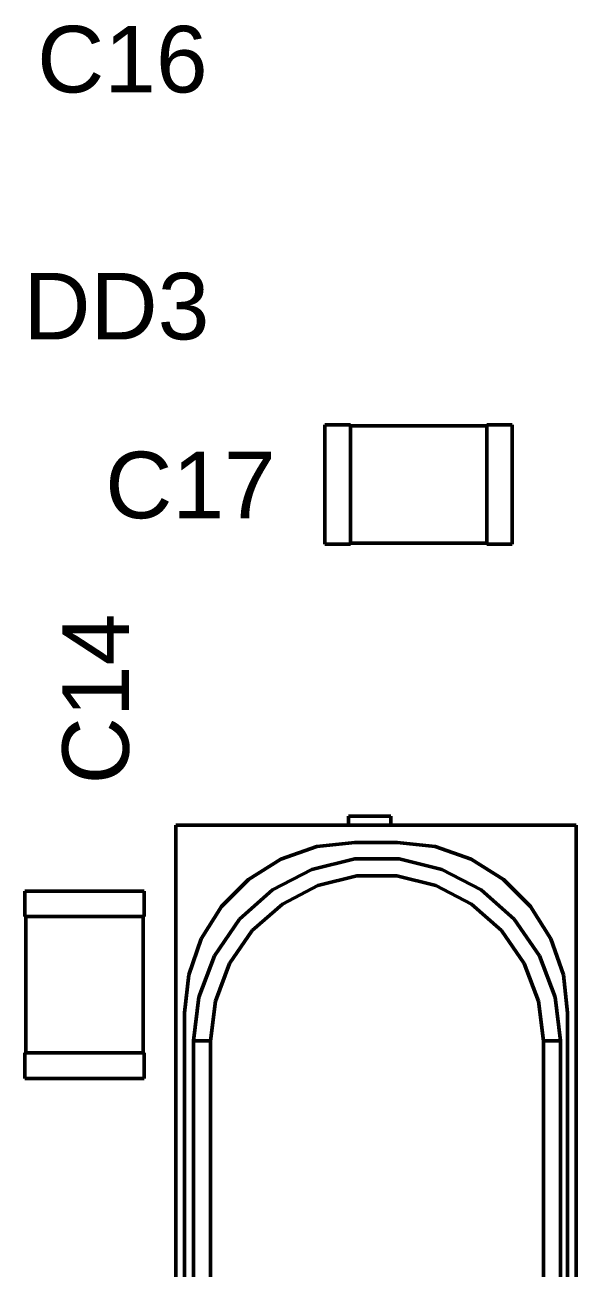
# Model space of a CAD drawing. Header units: millimetres. Extents: x 0 to 866, y 0 to 297.
# Drawn here: x 100.62 to 113.56, y 185.38 to 214.58 of the extents above; entities that cross this region are included whole.
import ezdxf

# ---------------------------------------------------------------- set-up
doc = ezdxf.new("R2010")
doc.units = ezdxf.units.MM
doc.layers.add('OSN50', color=3, linetype='Continuous', lineweight=50)
doc.layers.add('TEXT', color=1, linetype='Continuous', lineweight=30)
doc.styles.add('Arial0', font='arial.ttf', dxfattribs={"height": 1.2192})

msp = doc.modelspace()

# ---------------------------------------------------------------- linework, layer by layer
at = {"layer": 'OSN50', "color": 3}
for p, q in [((108.264, 205.184), (107.664, 205.184)), ((107.664, 205.184), (107.664, 202.384)), ((107.664, 202.384), (107.664, 205.184)), ((108.264, 205.184), (107.664, 205.184)), ((108.264, 205.184), (107.664, 205.184)), ((107.664, 205.184), (107.664, 202.384)), ((107.664, 202.384), (107.664, 205.184)), ((108.264, 205.184), (107.664, 205.184)), ((108.264, 205.164), (108.264, 205.184)), ((108.264, 205.184), (108.264, 202.384)), ((108.264, 205.164), (108.264, 205.184)), ((108.264, 205.184), (108.264, 202.384)), ((111.464, 205.164), (108.264, 205.164)), ((111.464, 205.164), (108.264, 205.164)), ((111.464, 205.164), (108.264, 205.164)), ((111.464, 205.164), (108.264, 205.164)), ((112.064, 205.184), (111.464, 205.184)), ((111.464, 205.184), (111.464, 205.164)), ((112.064, 205.184), (111.464, 205.184)), ((111.464, 202.384), (111.464, 205.184)), ((112.064, 205.184), (111.464, 205.184)), ((111.464, 205.184), (111.464, 205.164)), ((112.064, 205.184), (111.464, 205.184)), ((111.464, 202.384), (111.464, 205.184)), ((112.064, 202.384), (112.064, 205.184)), ((112.064, 202.384), (112.064, 205.184)), ((112.064, 202.384), (112.064, 205.184)), ((112.064, 202.384), (112.064, 205.184)), ((107.664, 202.384), (108.264, 202.384)), ((108.264, 202.384), (107.664, 202.384)), ((107.664, 202.384), (108.264, 202.384)), ((108.264, 202.384), (107.664, 202.384)), ((108.264, 202.384), (108.264, 202.406)), ((108.264, 202.406), (111.464, 202.406)), ((111.464, 202.406), (108.264, 202.406)), ((108.264, 202.384), (108.264, 202.406)), ((108.264, 202.406), (111.464, 202.406)), ((111.464, 202.406), (108.264, 202.406)), ((111.464, 202.406), (111.464, 202.384)), ((111.464, 202.406), (111.464, 202.384)), ((111.464, 202.384), (112.064, 202.384)), ((112.064, 202.384), (111.464, 202.384)), ((111.464, 202.384), (112.064, 202.384)), ((112.064, 202.384), (111.464, 202.384)), ((109.214, 195.998), (108.214, 195.998)), ((108.214, 195.998), (108.214, 195.784)), ((108.214, 195.998), (109.214, 195.998)), ((108.214, 195.784), (108.214, 195.998)), ((109.214, 195.998), (108.214, 195.998)), ((108.214, 195.998), (108.214, 195.784)), ((108.214, 195.998), (109.214, 195.998)), ((108.214, 195.784), (108.214, 195.998)), ((109.214, 195.784), (109.214, 195.998)), ((109.214, 195.784), (109.214, 195.998)), ((109.214, 195.784), (109.214, 195.998)), ((109.214, 195.784), (109.214, 195.998)), ((108.214, 195.784), (104.164, 195.784)), ((104.164, 195.784), (104.164, 172.984)), ((104.164, 195.784), (113.564, 195.784)), ((104.164, 172.984), (104.164, 195.784)), ((108.214, 195.784), (104.164, 195.784)), ((104.164, 195.784), (104.164, 172.984)), ((104.164, 195.784), (113.564, 195.784)), ((104.164, 172.984), (104.164, 195.784)), ((113.564, 195.784), (109.214, 195.784)), ((113.564, 195.784), (109.214, 195.784)), ((113.564, 172.984), (113.564, 195.784)), ((113.564, 172.984), (113.564, 195.784)), ((113.564, 172.984), (113.564, 195.784)), ((113.564, 172.984), (113.564, 195.784)), ((107.474, 195.28), (108.364, 195.38)), ((107.474, 195.28), (108.364, 195.38)), ((108.364, 195.38), (109.364, 195.38)), ((108.364, 195.38), (109.364, 195.38)), ((110.254, 195.28), (109.364, 195.38)), ((110.254, 195.28), (109.364, 195.38)), ((106.628, 194.984), (107.474, 195.28)), ((106.628, 194.984), (107.474, 195.28)), ((111.1, 194.984), (110.254, 195.28)), ((111.1, 194.984), (110.254, 195.28)), ((105.87, 194.508), (106.628, 194.984)), ((105.87, 194.508), (106.628, 194.984)), ((106.436, 194.262), (107.356, 194.744)), ((106.436, 194.262), (107.356, 194.744)), ((107.356, 194.744), (108.364, 194.994)), ((107.356, 194.744), (108.364, 194.994)), ((109.404, 194.994), (108.364, 194.994)), ((109.404, 194.994), (108.364, 194.994)), ((110.412, 194.744), (109.404, 194.994)), ((110.412, 194.744), (109.404, 194.994)), ((111.332, 194.262), (110.412, 194.744)), ((111.332, 194.262), (110.412, 194.744)), ((111.858, 194.508), (111.1, 194.984)), ((111.858, 194.508), (111.1, 194.984)), ((105.236, 193.874), (105.87, 194.508)), ((105.236, 193.874), (105.87, 194.508)), ((107.498, 194.37), (108.414, 194.596)), ((107.498, 194.37), (108.414, 194.596)), ((109.356, 194.596), (108.414, 194.596)), ((109.356, 194.596), (108.414, 194.596)), ((110.27, 194.37), (109.356, 194.596)), ((110.27, 194.37), (109.356, 194.596)), ((112.492, 193.874), (111.858, 194.508)), ((112.492, 193.874), (111.858, 194.508)), ((103.415, 194.235), (100.615, 194.235)), ((100.615, 194.235), (100.615, 193.635)), ((100.615, 194.235), (100.615, 193.635)), ((103.415, 194.235), (100.615, 194.235)), ((103.415, 194.235), (100.615, 194.235)), ((100.615, 194.235), (100.615, 193.635)), ((100.615, 194.235), (100.615, 193.635)), ((103.415, 194.235), (100.615, 194.235)), ((103.415, 193.635), (103.415, 194.235)), ((103.415, 194.235), (103.415, 193.635)), ((103.415, 193.635), (103.415, 194.235)), ((103.415, 194.235), (103.415, 193.635)), ((105.66, 193.574), (106.436, 194.262)), ((105.66, 193.574), (106.436, 194.262)), ((106.664, 193.932), (107.498, 194.37)), ((106.664, 193.932), (107.498, 194.37)), ((111.104, 193.932), (110.27, 194.37)), ((111.104, 193.932), (110.27, 194.37)), ((112.11, 193.574), (111.332, 194.262)), ((112.11, 193.574), (111.332, 194.262)), ((104.76, 193.116), (105.236, 193.874)), ((104.76, 193.116), (105.236, 193.874)), ((105.958, 193.308), (106.664, 193.932)), ((105.958, 193.308), (106.664, 193.932)), ((111.81, 193.308), (111.104, 193.932)), ((111.81, 193.308), (111.104, 193.932)), ((112.968, 193.116), (112.492, 193.874)), ((112.968, 193.116), (112.492, 193.874)), ((100.615, 193.635), (100.635, 193.635)), ((103.415, 193.635), (100.615, 193.635)), ((100.615, 193.635), (100.635, 193.635)), ((103.415, 193.635), (100.615, 193.635)), ((100.635, 193.635), (100.635, 190.435)), ((100.635, 193.635), (100.635, 190.435)), ((100.635, 193.635), (100.635, 190.435)), ((100.635, 193.635), (100.635, 190.435)), ((103.393, 190.435), (103.393, 193.635)), ((103.393, 193.635), (103.415, 193.635)), ((103.393, 193.635), (103.393, 190.435)), ((103.393, 190.435), (103.393, 193.635)), ((103.393, 193.635), (103.415, 193.635)), ((103.393, 193.635), (103.393, 190.435)), ((105.07, 192.718), (105.66, 193.574)), ((105.07, 192.718), (105.66, 193.574)), ((105.424, 192.532), (105.958, 193.308)), ((105.424, 192.532), (105.958, 193.308)), ((112.346, 192.532), (111.81, 193.308)), ((112.346, 192.532), (111.81, 193.308)), ((112.7, 192.718), (112.11, 193.574)), ((112.7, 192.718), (112.11, 193.574)), ((104.464, 192.27), (104.76, 193.116)), ((104.464, 192.27), (104.76, 193.116)), ((113.264, 192.27), (112.968, 193.116)), ((113.264, 192.27), (112.968, 193.116)), ((104.7, 191.746), (105.07, 192.718)), ((104.7, 191.746), (105.07, 192.718)), ((113.068, 191.746), (112.7, 192.718)), ((113.068, 191.746), (112.7, 192.718)), ((105.09, 191.652), (105.424, 192.532)), ((105.09, 191.652), (105.424, 192.532)), ((112.68, 191.652), (112.346, 192.532)), ((112.68, 191.652), (112.346, 192.532)), ((104.364, 191.38), (104.464, 192.27)), ((104.364, 191.38), (104.464, 192.27)), ((113.364, 191.38), (113.264, 192.27)), ((113.364, 191.38), (113.264, 192.27)), ((104.576, 190.716), (104.7, 191.746)), ((104.576, 190.716), (104.7, 191.746)), ((104.976, 190.716), (105.09, 191.652)), ((104.976, 190.716), (105.09, 191.652)), ((112.794, 190.716), (112.68, 191.652)), ((112.794, 190.716), (112.68, 191.652)), ((113.194, 190.716), (113.068, 191.746)), ((113.194, 190.716), (113.068, 191.746)), ((104.364, 177.38), (104.364, 191.38)), ((104.364, 177.38), (104.364, 191.38)), ((113.364, 177.38), (113.364, 191.38)), ((113.364, 177.38), (113.364, 191.38)), ((104.576, 178.05), (104.576, 190.716)), ((104.586, 190.716), (104.576, 190.716)), ((104.576, 178.05), (104.576, 190.716)), ((104.586, 190.716), (104.576, 190.716)), ((104.586, 190.716), (104.616, 190.716)), ((104.586, 190.716), (104.616, 190.716)), ((104.616, 190.716), (104.662, 190.716)), ((104.616, 190.716), (104.662, 190.716)), ((104.662, 190.716), (104.726, 190.716)), ((104.662, 190.716), (104.726, 190.716)), ((104.726, 190.716), (104.802, 190.716)), ((104.726, 190.716), (104.802, 190.716)), ((104.802, 190.716), (104.886, 190.716)), ((104.802, 190.716), (104.886, 190.716)), ((104.886, 190.716), (104.976, 190.716)), ((104.886, 190.716), (104.976, 190.716)), ((104.976, 178.05), (104.976, 190.716)), ((104.976, 178.05), (104.976, 190.716)), ((112.794, 178.05), (112.794, 190.716)), ((112.882, 190.716), (112.794, 190.716)), ((112.794, 178.05), (112.794, 190.716)), ((112.882, 190.716), (112.794, 190.716)), ((112.882, 190.716), (112.966, 190.716)), ((112.882, 190.716), (112.966, 190.716)), ((112.966, 190.716), (113.042, 190.716)), ((112.966, 190.716), (113.042, 190.716)), ((113.042, 190.716), (113.106, 190.716)), ((113.042, 190.716), (113.106, 190.716)), ((113.106, 190.716), (113.154, 190.716)), ((113.106, 190.716), (113.154, 190.716)), ((113.154, 190.716), (113.184, 190.716)), ((113.154, 190.716), (113.184, 190.716)), ((113.184, 190.716), (113.194, 190.716)), ((113.184, 190.716), (113.194, 190.716)), ((113.194, 178.05), (113.194, 190.716)), ((113.194, 178.05), (113.194, 190.716)), ((100.635, 190.435), (100.615, 190.435)), ((100.615, 190.435), (100.615, 189.835)), ((100.615, 190.435), (100.615, 189.835)), ((100.615, 190.435), (103.415, 190.435)), ((100.635, 190.435), (100.615, 190.435)), ((100.615, 190.435), (100.615, 189.835)), ((100.615, 190.435), (100.615, 189.835)), ((100.615, 190.435), (103.415, 190.435)), ((103.415, 190.435), (103.393, 190.435)), ((103.415, 190.435), (103.393, 190.435)), ((103.415, 189.835), (103.415, 190.435)), ((103.415, 190.435), (103.415, 189.835)), ((103.415, 189.835), (103.415, 190.435)), ((103.415, 190.435), (103.415, 189.835)), ((100.615, 189.835), (103.415, 189.835)), ((103.415, 189.835), (100.615, 189.835)), ((100.615, 189.835), (103.415, 189.835)), ((103.415, 189.835), (100.615, 189.835))]:
    msp.add_line(p, q, dxfattribs=at)

# ---------------------------------------------------------------- texts
at = {"layer": 'TEXT', "color": 1, "style": 'Arial0'}
for s, p in [('C16', (100.903, 212.991)), ('DD3', (100.581, 207.191)), ('C17', (102.503, 202.991))]:
    msp.add_text(s, height=1.5634, dxfattribs=at).set_placement(p)
msp.add_text('C14', height=1.5634, rotation=90, dxfattribs=at).set_placement((103.058, 196.742))

doc.saveas('drawing.dxf')
